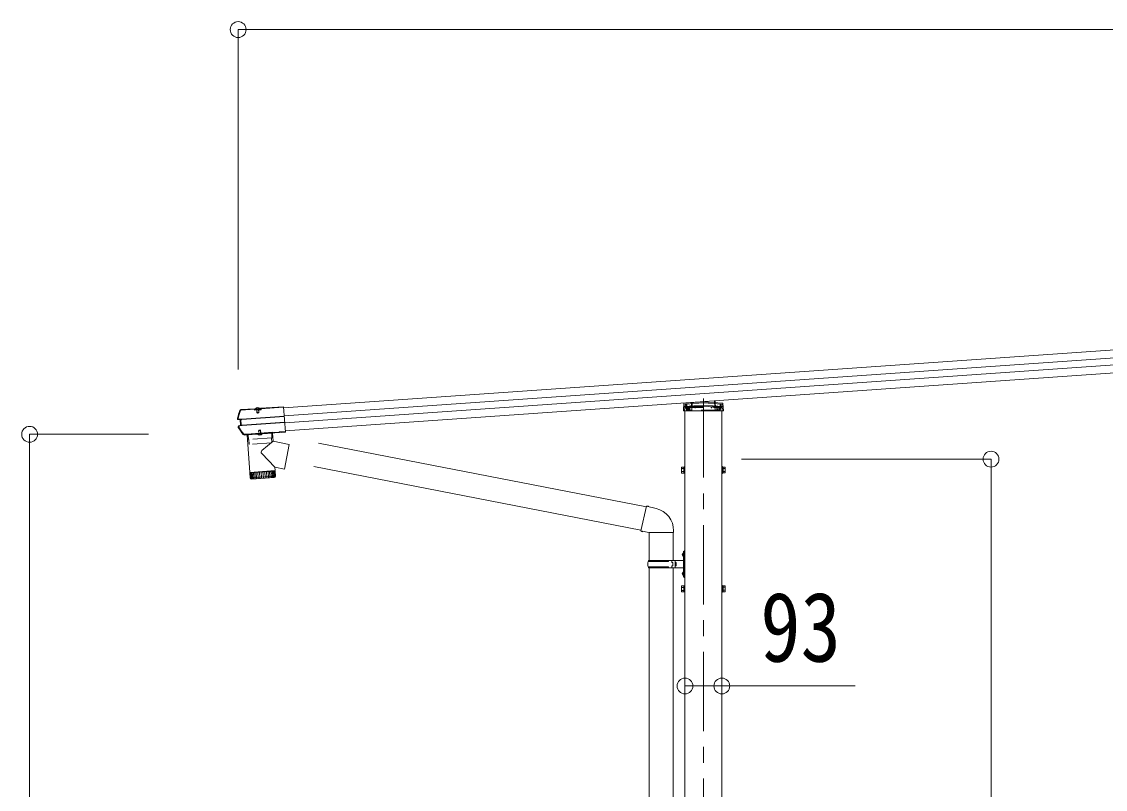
# Model space of a CAD drawing. Units: millimetres at full size, sheet at 1:40; details may follow other scales. Extents: x -11243 to 11243, y -7760 to 7760.
# Drawn here: x 929 to 3664, y -2823 to -884 of the extents above; entities that cross this region are included whole.
import ezdxf
from ezdxf.enums import TextEntityAlignment as Align

# ---------------------------------------------------------------- set-up
doc = ezdxf.new("R2010")
doc.units = ezdxf.units.MM
doc.header["$LTSCALE"] = 40
doc.header["$PDMODE"] = 32
doc.header["$PDSIZE"] = 40
doc.linetypes.add('CHAIN1', pattern=[8, 5, -1, 1, -1])
doc.linetypes.add('DASHED1', pattern=[1.8, 1.2, -0.6])
for name, color, linetype, lineweight in [('0-1_本体', 5, 'CHAIN1', 9), ('0-3_ELV2', 4, 'Continuous', 9), ('0-6_OTH_LINE', 6, 'Continuous', 9), ('0-9_OUTLINE', 7, 'Continuous', 9)]:
    doc.layers.add(name, color=color, linetype=linetype, lineweight=lineweight)
doc.styles.add('ＭＳ ゴシック', font='')
doc.styles.get('ＭＳ ゴシック').set_extended_font_data('MS Gothic')

msp = doc.modelspace()

# ---------------------------------------------------------------- linework, layer by layer
at = {"layer": '0-1_本体'}
msp.add_line((2649.74, -1835.74), (2649.74, -4235.03), dxfattribs=at)
at = {"layer": '0-3_ELV2'}
for p, q in [((6801.43, -1495.28), (1590.35, -1859.67)), ((6802.85, -1515.59), (1591.77, -1879.98)), ((6804.06, -1532.83), (1592.97, -1897.22)), ((6805.48, -1553.14), (1594.39, -1917.53)), ((1531.96, -1860.56), (1590.12, -1856.49)), ((1532.07, -1862.06), (1590.23, -1857.99)), ((1590.12, -1856.49), (1594.63, -1920.93)), ((2600.8, -1856.39), (2649.74, -1852.96)), ((2601.33, -1847.88), (2649.74, -1844.49)), ((2649.74, -1844.49), (2698.16, -1847.88)), ((2649.74, -1844.49), (2649.74, -1845.44)), ((2649.74, -1852.96), (2698.68, -1856.39)), ((2649.74, -1852.96), (2649.74, -1853.91)), ((2679.56, -1841.96), (2679.84, -1846.6)), ((2699.09, -1848.82), (2700.19, -1866.89)), ((1481.99, -1864.06), (1481.8, -1864.2)), ((1481.8, -1864.2), (1481.9, -1865.67)), ((1481.9, -1865.67), (1482.02, -1865.59)), ((1482.22, -1864.03), (1481.99, -1864.06)), ((1482.09, -1865.55), (1481.99, -1864.06)), ((1482.02, -1865.59), (1482.09, -1865.55)), ((1482.09, -1865.55), (1517.7, -1863.06)), ((1482.22, -1864.03), (1517.6, -1861.56)), ((1591.8, -1880.44), (1484.67, -1887.94)), ((1484.76, -1889.17), (1591.88, -1881.68)), ((1516.42, -1863.27), (1516.55, -1865.23)), ((1533.51, -1864.05), (1516.55, -1865.23)), ((1517.7, -1863.06), (1517.6, -1861.56)), ((1517.85, -1862.36), (1517.6, -1861.56)), ((1517.77, -1863.65), (1517.74, -1863.18)), ((1532.08, -1862.65), (1517.77, -1863.65)), ((1531.83, -1861.51), (1517.87, -1862.49)), ((1517.87, -1862.49), (1517.95, -1863.63)), ((1519, -1862.41), (1518.98, -1862.21)), ((1530.26, -1862.17), (1519.58, -1862.92)), ((1521.94, -1863.35), (1522.04, -1864.85)), ((1522.52, -1864.11), (1522.66, -1863.6)), ((1522.52, -1864.11), (1527.51, -1863.76)), ((1522.52, -1864.11), (1523.01, -1871)), ((1522.96, -1864.08), (1522.86, -1863.59)), ((1522.96, -1864.08), (1523.5, -1871.88)), ((1523.01, -1871), (1527.99, -1870.65)), ((1527.08, -1863.79), (1527.11, -1863.29)), ((1527.08, -1863.79), (1527.63, -1871.6)), ((1527.51, -1863.76), (1527.31, -1863.28)), ((1527.31, -1872.4), (1527.99, -1870.65)), ((1527.51, -1863.76), (1527.99, -1870.65)), ((1528.03, -1864.43), (1527.92, -1862.94)), ((1529.57, -1863.12), (1529.51, -1862.22)), ((1530.77, -1861.59), (1530.76, -1861.39)), ((1531.96, -1860.56), (1531.83, -1861.38)), ((1531.83, -1861.51), (1531.91, -1862.66)), ((1532.07, -1862.06), (1531.96, -1860.56)), ((1532.05, -1862.18), (1532.07, -1862.06)), ((1533.37, -1862.09), (1532.05, -1862.18)), ((1532.05, -1862.18), (1532.08, -1862.65)), ((1533.37, -1862.09), (1533.51, -1864.05)), ((2603.24, -4739.17), (2603.24, -1866.89)), ((2696.24, -4739.17), (2696.24, -1866.89)), ((1480.86, -1889.44), (1476.11, -1888.87)), ((1482.27, -1888.1), (1476.29, -1887.38)), ((1477.62, -1906), (1483.41, -1904.43)), ((1481.78, -1889.38), (1480.86, -1889.44)), ((1482.75, -1903.24), (1481.82, -1903.31)), ((1483.18, -1888.04), (1482.27, -1888.1)), ((1483.41, -1904.43), (1482.27, -1888.1)), ((1482.49, -1889.44), (1483.02, -1889.4)), ((1484.32, -1904.37), (1483.41, -1904.43)), ((1483.96, -1903.05), (1483.43, -1903.08)), ((1483.79, -1888.05), (1483.56, -1888.07)), ((1484.67, -1904.29), (1484.9, -1904.27)), ((1485.73, -1903.04), (1592.85, -1895.54)), ((1485.82, -1904.27), (1592.94, -1896.78)), ((1490.85, -1926.68), (1491.58, -1926.63)), ((1491.23, -1928.16), (1491.68, -1928.13)), ((1491.58, -1926.63), (1491.68, -1928.13)), ((1497.84, -1927.33), (1491.85, -1927.75)), ((1497.73, -1925.83), (1497.84, -1927.33)), ((1497.84, -1926.79), (1497.84, -1926.79)), ((1498.06, -1927.68), (1497.84, -1927.33)), ((1497.96, -1926.19), (1579.36, -1920.49)), ((1497.96, -1926.19), (1498.06, -1927.68)), ((1498.06, -1927.68), (1579.47, -1921.99)), ((1498.4, -1927.65), (1562.24, -1923.19)), ((1524.45, -1926.08), (1524.43, -1925.83)), ((1536.22, -1925.26), (1524.45, -1926.08)), ((1527.93, -1915.56), (1527.25, -1917.32)), ((1532.24, -1916.97), (1527.25, -1917.32)), ((1527.58, -1922.12), (1527.25, -1917.32)), ((1528.01, -1921.99), (1527.62, -1916.37)), ((1531.32, -1915.33), (1527.93, -1915.56)), ((1532.24, -1916.97), (1531.32, -1915.33)), ((1532.13, -1921.7), (1531.74, -1916.08)), ((1532.57, -1921.77), (1532.24, -1916.97)), ((1536.22, -1925.26), (1536.21, -1925.01)), ((1579.36, -1920.49), (1579.47, -1921.99)), ((1579.64, -1921.61), (1579.47, -1921.99)), ((1579.54, -1920.11), (1579.64, -1921.61)), ((1585.63, -1921.19), (1579.64, -1921.61)), ((1585.52, -1919.69), (1585.63, -1921.19)), ((1585.85, -1921.55), (1585.63, -1921.19)), ((1585.75, -1920.05), (1594.52, -1919.43)), ((1585.75, -1920.05), (1585.85, -1921.55)), ((1585.85, -1921.55), (1594.63, -1920.93)), ((1587.04, -1919.96), (1587.15, -1921.46)), ((1587.12, -1921.06), (1594.6, -1920.54)), ((2594.54, -2010.17), (2595.12, -2009.16)), ((2594.54, -2010.17), (2594.54, -2023.17)), ((2594.54, -2023.17), (2595.12, -2024.17)), ((2600.04, -2009.16), (2595.12, -2009.16)), ((2600.04, -2012.91), (2595.12, -2012.91)), ((2600.04, -2020.42), (2595.12, -2020.42)), ((2600.03, -2016.97), (2601.64, -2016.97)), ((2600.04, -2008.96), (2600.04, -2023.97)), ((2601.64, -2009.42), (2600.04, -2009.42)), ((2600.04, -2015.97), (2601.64, -2015.97)), ((2600.04, -2023.52), (2601.64, -2023.52)), ((2697.84, -2009.42), (2699.44, -2009.42)), ((2699.44, -2015.97), (2697.84, -2015.97)), ((2699.45, -2016.97), (2697.84, -2016.97)), ((2699.44, -2023.52), (2697.84, -2023.52)), ((2699.44, -2008.96), (2699.44, -2023.97)), ((2699.44, -2008.96), (2704.36, -2008.96)), ((2699.44, -2012.71), (2704.36, -2012.71)), ((2699.44, -2020.22), (2704.36, -2020.22)), ((2704.94, -2009.97), (2704.36, -2008.96)), ((2704.94, -2022.97), (2704.36, -2023.97)), ((2704.94, -2009.97), (2704.94, -2022.97)), ((2600.04, -2024.17), (2595.12, -2024.17)), ((2699.44, -2023.97), (2704.36, -2023.97)), ((2594.54, -2310.17), (2595.12, -2309.16)), ((2594.54, -2310.17), (2594.54, -2323.17)), ((2594.54, -2323.17), (2595.12, -2324.17)), ((2600.04, -2309.16), (2595.12, -2309.16)), ((2600.04, -2312.91), (2595.12, -2312.91)), ((2600.04, -2320.42), (2595.12, -2320.42)), ((2600.04, -2324.17), (2595.12, -2324.17)), ((2600.03, -2316.97), (2601.64, -2316.97)), ((2600.04, -2308.96), (2600.04, -2323.97)), ((2601.64, -2309.42), (2600.04, -2309.42)), ((2600.04, -2315.97), (2601.64, -2315.97)), ((2600.04, -2323.52), (2601.64, -2323.52)), ((2697.84, -2309.42), (2699.44, -2309.42)), ((2699.44, -2315.97), (2697.84, -2315.97)), ((2699.45, -2316.97), (2697.84, -2316.97)), ((2699.44, -2323.52), (2697.84, -2323.52)), ((2699.44, -2308.96), (2699.44, -2323.97)), ((2699.44, -2308.96), (2704.36, -2308.96)), ((2699.44, -2312.71), (2704.36, -2312.71)), ((2699.44, -2320.22), (2704.36, -2320.22)), ((2699.44, -2323.97), (2704.36, -2323.97)), ((2704.94, -2309.97), (2704.36, -2308.96)), ((2704.94, -2322.97), (2704.36, -2323.97)), ((2704.94, -2309.97), (2704.94, -2322.97))]:
    msp.add_line(p, q, dxfattribs=at)
at = {"layer": '0-3_ELV2', "linetype": 'DASHED1'}
for p, q in [((1522.32, -1859.39), (1523.72, -1861.76)), ((1527.06, -1859.06), (1526, -1861.6)), ((2600.87, -1856.39), (2698.61, -1856.39)), ((2603.35, -1849.74), (2602.3, -1866.89)), ((2602.77, -1859.19), (2607.74, -1859.19)), ((2602.82, -1858.39), (2696.67, -1858.39)), ((2649.74, -1854.97), (2602.83, -1858.25)), ((2649.74, -1846.5), (2603.35, -1849.74)), ((2606.54, -1849.52), (2606.54, -1863.16)), ((2607.74, -1849.44), (2607.74, -1864.89)), ((2609.24, -1857.8), (2609.24, -1864.89)), ((2612.34, -1858.39), (2612.34, -1864.89)), ((2612.47, -1858.39), (2612.47, -1864.89)), ((2612.74, -1857.56), (2612.74, -1864.89)), ((2615.74, -1857.35), (2615.74, -1864.89)), ((2618.98, -1857.33), (2619.67, -1846.15)), ((2621.68, -1846.01), (2620.4, -1866.89)), ((2623.74, -1856.39), (2623.74, -1858.39)), ((2628.24, -1859.19), (2628.24, -1856.47)), ((2629.74, -1859.19), (2628.24, -1859.19)), ((2629.74, -1856.37), (2629.74, -1859.19)), ((2696.14, -1849.74), (2649.74, -1846.5)), ((2696.66, -1858.25), (2649.74, -1854.97)), ((2669.74, -1859.19), (2669.74, -1856.37)), ((2669.74, -1859.19), (2671.24, -1859.19)), ((2671.24, -1856.47), (2671.24, -1859.19)), ((2675.74, -1858.39), (2675.74, -1856.39)), ((2677.56, -1842.1), (2679.08, -1866.89)), ((2679.84, -1846.6), (2680.5, -1857.33)), ((2683.74, -1857.35), (2683.74, -1864.89)), ((2686.74, -1857.56), (2686.74, -1864.89)), ((2687.01, -1858.39), (2687.01, -1864.89)), ((2687.14, -1858.39), (2687.14, -1864.89)), ((2690.24, -1857.8), (2690.24, -1864.89)), ((2691.74, -1849.44), (2691.74, -1864.89)), ((2691.74, -1859.19), (2696.71, -1859.19)), ((2692.94, -1849.52), (2692.94, -1863.16)), ((2697.19, -1866.89), (2696.14, -1849.74)), ((1520.2, -1862.3), (1520.13, -1862.55)), ((1520.26, -1861.77), (1529.43, -1861.12)), ((1520.33, -1862.86), (1520.26, -1861.77)), ((1522.66, -1863.6), (1522.76, -1863.21)), ((1522.76, -1863.21), (1522.68, -1862.1)), ((1522.84, -1863.59), (1522.7, -1861.6)), ((1522.86, -1863.59), (1522.75, -1863)), ((1524.9, -1862.29), (1523.72, -1861.76)), ((1524.9, -1862.29), (1526, -1861.6)), ((1527.13, -1863.29), (1526.99, -1861.3)), ((1527.15, -1862.9), (1527.07, -1861.79)), ((1527.11, -1863.29), (1527.14, -1862.69)), ((1527.31, -1863.28), (1527.15, -1862.9)), ((1529.51, -1862.22), (1529.43, -1861.12)), ((1529.56, -1861.64), (1529.67, -1861.88)), ((2606.54, -1863.16), (2607.54, -1864.89)), ((2691.94, -1864.89), (2607.54, -1864.89)), ((2612.74, -1863.16), (2615.74, -1863.16)), ((2683.74, -1863.16), (2686.74, -1863.16)), ((2691.94, -1864.89), (2692.94, -1863.16)), ((1528.01, -1928.17), (1529.17, -1925.37)), ((1530.27, -1924.68), (1529.17, -1925.37)), ((1530.27, -1924.68), (1531.45, -1925.21)), ((1532.99, -1927.82), (1531.45, -1925.21))]:
    msp.add_line(p, q, dxfattribs=at)
at = {"layer": '0-3_ELV2'}
for points in [[(2700.19, -1866.89), (2599.29, -1866.89), (2600.4, -1848.82)], [(1475.19, -1885.74), (1478.01, -1876.08), (1481.02, -1866.47)], [(1517.7, -1863.06), (1517.74, -1863.18), (1516.42, -1863.27)], [(1529.57, -1863.12), (1520.4, -1863.76), (1520.33, -1862.86)], [(1523.01, -1871), (1523.92, -1872.64), (1527.31, -1872.4)], [(1489.81, -1926.2), (1483.25, -1917.17), (1476.89, -1907.99)], [(1477.23, -1904.55), (1481.82, -1903.31), (1480.86, -1889.44)], [(1497.96, -1926.19), (1497.73, -1925.83), (1491.75, -1926.25), (1491.58, -1926.63)], [(1491.75, -1926.25), (1491.85, -1927.75), (1491.68, -1928.13)], [(1562.67, -1922.16), (1562.6, -1921.16), (1497.76, -1925.69), (1497.83, -1926.69)], [(1585.75, -1920.05), (1585.52, -1919.69), (1579.54, -1920.11), (1579.36, -1920.49)], [(2603.24, -2007.97), (2601.64, -2007.97), (2601.64, -2024.97), (2603.24, -2024.97)], [(2696.24, -2007.97), (2697.84, -2007.97), (2697.84, -2024.97), (2696.24, -2024.97)], [(2603.24, -2307.97), (2601.64, -2307.97), (2601.64, -2324.97), (2603.24, -2324.97)], [(2696.24, -2307.97), (2697.84, -2307.97), (2697.84, -2324.97), (2696.24, -2324.97)]]:
    msp.add_lwpolyline(points, dxfattribs=at)
for centre, radius, start, end in [((1525.2, -1866.53), 7.7, 45.56083, 142.43917), ((2600.87, -1857.38), 1, 94, 176.5), ((2601.39, -1848.88), 1, 94, 176.5), ((2698.09, -1848.88), 1, 3.5, 86), ((2698.61, -1857.38), 1, 3.5, 86), ((1476.44, -1886.09), 2.8, 164.31277, 263.16971), ((1957.04, -2021.07), 502, 162.04537, 164.31277), ((1476.44, -1886.09), 1.3, 164.24366, 263.03582), ((1482.53, -1867.3), 3.19, 103.22631, 162.05142), ((1482.16, -1866.84), 1.2, 102.71221, 162.01357), ((1519.53, -1862.17), 0.55, 142.43917, 184), ((1519.54, -1862.37), 0.545, 184, 274), ((1530.22, -1861.62), 0.545, 274, 4), ((1530.21, -1861.43), 0.55, 4, 45.56083), ((1477.96, -1907.26), 2.8, 105.16971, 214.06629), ((1891.49, -1627.63), 502, 214.06629, 216.59248), ((1477.97, -1907.26), 1.3, 105.30295, 214.13631), ((1491, -1924.98), 3.19, 216.58984, 274.01289), ((1490.77, -1925.49), 1.2, 216.62025, 274.01295), ((1498.83, -1926.62), 1, 184, 274), ((1529.99, -1920.73), 7.7, 223.98312, 324.01688), ((1561.67, -1922.23), 1, 274, 4), ((2597.86, -2011.04), 3.32, 145.61575, 214.38425), ((2606.96, -2016.67), 12.42, 162.41205, 197.58795), ((2597.86, -2022.3), 3.32, 145.61575, 214.38425), ((2701.62, -2010.84), 3.32, 325.61575, 34.38425), ((2692.52, -2016.47), 12.42, 342.41205, 17.58795), ((2701.62, -2022.1), 3.32, 325.61575, 34.38425), ((2597.86, -2311.04), 3.32, 145.61575, 214.38425), ((2606.96, -2316.67), 12.42, 162.41205, 197.58795), ((2597.86, -2322.3), 3.32, 145.61575, 214.38425), ((2701.62, -2310.84), 3.32, 325.61575, 34.38425), ((2692.52, -2316.47), 12.42, 342.41205, 17.58795), ((2701.62, -2322.1), 3.32, 325.61575, 34.38425)]:
    msp.add_arc(centre, radius, start, end, dxfattribs=at)
at = {"layer": '0-3_ELV2', "linetype": 'DASHED1'}
for centre, radius, start, end in [((2600.87, -1857.39), 1, 90, 176.5), ((2698.61, -1857.39), 1, 3.5, 90), ((1519.65, -1862.41), 0.5, 274, 344), ((1520.97, -1862.52), 0.8, 94, 164), ((1522.19, -1862.13), 0.5, 4, 94), ((1527.57, -1861.76), 0.5, 94, 184), ((1528.83, -1861.97), 0.8, 24, 94), ((1530.12, -1861.68), 0.5, 204, 274)]:
    msp.add_arc(centre, radius, start, end, dxfattribs=at)
at = {"layer": '0-3_ELV2'}
for centre, major_axis, ratio, start_param, end_param in [((1518.07, -1865.54), (-0.22, 3.19), 0.014286, 5.9883828, 6.2220988), ((1532.06, -1864.57), (-0.22, 3.19), 0.014286, 0.0610865, 0.2948025), ((1484.8, -1889.74), (3.03, -0.36), 0.014525, 2.4375911, 3.0658321), ((1485.69, -1902.44), (2.95, 0.8), 0.014957, 3.2171785, 3.8372566), ((1484.8, -1889.75), (2.99, 0.21), 0.19438, 1.5707963, 2.1939282), ((1484.69, -1888.22), (1.52, -0.18), 0.014525, 2.4126357, 3.0658321), ((1484.69, -1888.23), (1.5, 0.1), 0.19438, 1.5707963, 2.2034964), ((1485.69, -1902.45), (2.99, 0.21), 0.19438, 4.0848352, 4.712389), ((1485.79, -1903.97), (1.48, 0.4), 0.014957, 3.2171785, 3.8435615), ((1485.8, -1903.98), (1.5, 0.1), 0.19438, 4.0561004, 4.712389)]:
    msp.add_ellipse(centre, major_axis=major_axis, ratio=ratio, start_param=start_param, end_param=end_param, dxfattribs=at)
at = {"layer": '0-6_OTH_LINE'}
for p, q in [((1475.64, -904.08), (1475.64, -1762.98)), ((6885.64, -904.08), (1475.64, -904.08)), ((949.11, -4189.17), (949.11, -1926.17)), ((949.11, -1926.17), (1249.11, -1926.17)), ((3375.74, -1989.17), (2746.24, -1989.17)), ((3375.74, -4189.17), (3375.74, -1989.17)), ((2603.24, -2561.86), (2696.24, -2561.86)), ((2696.24, -2561.86), (3032.39, -2561.86))]:
    msp.add_line(p, q, dxfattribs=at)
for p in [(1475.64, -904.08), (949.11, -1926.17), (3375.74, -1989.17), (2603.24, -2561.86), (2696.24, -2561.86)]:
    msp.add_point(p, dxfattribs=at)
at = {"layer": '0-9_OUTLINE'}
for p, q in [((1498.33, -1927.66), (1504.96, -2022.43)), ((1562.18, -1923.19), (1563.63, -1944)), ((1563.63, -1944), (1535.33, -1967.46)), ((1604.39, -1951.92), (1563.63, -1944)), ((1604.39, -1951.92), (1592.33, -2013.96)), ((2505.82, -2109.49), (1678.13, -1948.6)), ((1568.2, -2009.27), (1534.92, -1974.78)), ((1504.96, -2022.43), (1568.8, -2017.96)), ((1568.87, -2018.96), (1505.03, -2023.42)), ((1505.03, -2023.42), (1506.17, -2036.43)), ((1506.75, -2037.95), (1505.73, -2023.38)), ((1506.95, -2023.29), (1508, -2038.25)), ((1509.81, -2038.13), (1508.77, -2023.16)), ((1509.45, -2022.11), (1509.54, -2023.11)), ((1511.13, -2023), (1512.17, -2037.96)), ((1515.03, -2037.76), (1513.99, -2022.8)), ((1518.34, -2037.53), (1517.3, -2022.57)), ((1520.99, -2022.31), (1522.04, -2037.27)), ((1524.99, -2022.03), (1526.04, -2036.99)), ((1529.23, -2021.73), (1530.27, -2036.7)), ((1533.61, -2021.42), (1534.66, -2036.39)), ((1538.07, -2021.11), (1539.11, -2036.08)), ((1542.49, -2020.8), (1543.54, -2035.77)), ((1546.82, -2020.5), (1547.86, -2035.47)), ((1550.94, -2020.21), (1551.99, -2035.18)), ((1554.8, -2019.94), (1555.85, -2034.91)), ((1558.31, -2019.7), (1559.36, -2034.66)), ((1561.4, -2019.48), (1562.45, -2034.45)), ((1564.02, -2019.3), (1565.07, -2034.26)), ((1564.31, -2018.28), (1564.37, -2019.27)), ((1566.11, -2019.15), (1567.16, -2034.12)), ((1567.64, -2019.05), (1568.68, -2034.01)), ((1568.2, -2009.27), (1568.8, -2017.96)), ((1568.2, -2009.27), (1592.33, -2013.96)), ((1569.56, -2032), (1568.87, -2018.96)), ((2492.22, -2167.96), (1666.68, -2007.5)), ((1506.16, -2036.38), (1569.55, -2031.94)), ((1566.77, -2035.15), (1509.37, -2039.16)), ((2506.18, -2107.93), (2491.82, -2169.68)), ((2506.18, -2107.93), (2530.49, -2113.73)), ((2491.82, -2169.68), (2511.9, -2174.22)), ((2491.82, -2169.68), (2495.82, -2172.35)), ((2496.69, -2170.78), (2495.82, -2172.35)), ((2511.9, -2174.22), (2574.63, -2174.22)), ((2513.26, -2174.22), (2513.26, -2245.22)), ((2573.26, -2174.22), (2573.26, -2245.22)), ((2574.63, -2170.06), (2574.63, -2174.22)), ((2596.94, -2228.07), (2598.98, -2229.07)), ((2598.21, -2226.07), (2598.84, -2226.07)), ((2598.21, -2226.07), (2598.21, -2234.37)), ((2598.21, -2234.37), (2598.84, -2234.37)), ((2598.84, -2226.07), (2599.24, -2226.47)), ((2598.98, -2229.07), (2599.6, -2230.22)), ((2599.24, -2222.22), (2602.24, -2220.72)), ((2599.24, -2222.22), (2599.24, -2286.22)), ((2602.24, -2220.72), (2602.24, -2287.72)), ((2602.24, -2220.72), (2603.24, -2220.72)), ((2510.27, -2247.22), (2560.6, -2247.22)), ((2510.27, -2261.22), (2560.6, -2261.22)), ((2511.27, -2245.22), (2597.27, -2245.22)), ((2511.27, -2245.22), (2511.27, -2247.22)), ((2511.27, -2263.22), (2511.27, -2261.22)), ((2511.27, -2263.22), (2597.27, -2263.22)), ((2513.25, -2263.22), (2513.25, -3105.19)), ((2570.27, -2245.22), (2570.27, -2249.72)), ((2570.27, -2249.72), (2572.27, -2249.72)), ((2570.27, -2263.22), (2570.27, -2258.72)), ((2570.27, -2258.72), (2572.27, -2258.72)), ((2572.27, -2249.72), (2572.27, -2258.72)), ((2573.25, -2263.22), (2573.25, -3105.19)), ((2578.24, -2245.22), (2578.24, -2263.22)), ((2578.24, -2249.72), (2581.24, -2249.72)), ((2578.24, -2258.72), (2581.24, -2258.72)), ((2581.24, -2249.72), (2581.24, -2258.72)), ((2596.94, -2276.07), (2598.98, -2277.07)), ((2598.21, -2274.07), (2598.84, -2274.07)), ((2598.21, -2274.07), (2598.21, -2282.37)), ((2598.21, -2282.37), (2598.84, -2282.37)), ((2598.84, -2274.07), (2598.84, -2282.37)), ((2598.84, -2274.07), (2599.24, -2274.47)), ((2598.84, -2282.37), (2599.24, -2281.97)), ((2598.98, -2277.07), (2599.6, -2278.22)), ((2599.24, -2286.22), (2602.24, -2287.72)), ((2602.24, -2287.72), (2603.24, -2287.72))]:
    msp.add_line(p, q, dxfattribs=at)
at = {"layer": '0-9_OUTLINE', "linetype": 'DASHED1'}
for p, q in [((1500.54, -1927.5), (1501.68, -1938.97)), ((1560.1, -1935.37), (1502.21, -1939.42)), ((1503.69, -1950.86), (1502.41, -1939.4)), ((1560.1, -1946.92), (1559.77, -1935.39)), ((1560.1, -1923.34), (1560.57, -1934.85)), ((1559.63, -1947.43), (1504.23, -1951.3))]:
    msp.add_line(p, q, dxfattribs=at)
at = {"layer": '0-9_OUTLINE'}
for points in [[(2506.18, -2107.93), (2510.9, -2107.48), (2511.04, -2109.09)], [(2596.94, -2232.37), (2598.98, -2231.37), (2599.6, -2230.22)], [(2598.84, -2226.07), (2598.84, -2234.37), (2599.24, -2233.97)], [(2596.94, -2280.37), (2598.98, -2279.37), (2599.6, -2278.22)]]:
    msp.add_lwpolyline(points, dxfattribs=at)
at = {"layer": '0-9_OUTLINE', "linetype": 'DASHED1'}
for centre, start, end in [((1502.18, -1938.92), 185.67065, 274), ((1560.07, -1934.87), 274, 2.32935), ((1504.19, -1950.81), 186.38594, 274), ((1559.6, -1946.93), 274, 1.61406)]:
    msp.add_arc(centre, 0.5, start, end, dxfattribs=at)
at = {"layer": '0-9_OUTLINE'}
for centre, radius, start, end in [((1538.52, -1971.31), 5, 129.65551, 223.97399), ((1509.16, -2036.17), 3, 185, 274.04832), ((1566.56, -2032.15), 3, 274, 3), ((2516.63, -2170.06), 58, 0, 76.56538), ((2602.54, -2230.22), 6, 136.21765, 223.78235), ((2559.02, -2254.22), 49.25, 171.82876, 180.00002), ((2559.02, -2254.22), 49.25, 180.00002, 188.17127), ((2560.6, -2245.22), 2, 270, 359.99998), ((2560.6, -2263.22), 2, 0.00005, 90.00004), ((2597.24, -2243.22), 2, 270, 359.99998), ((2597.24, -2265.22), 2, 0.00005, 90.00004), ((2602.54, -2278.22), 6, 136.21765, 223.78235)]:
    msp.add_arc(centre, radius, start, end, dxfattribs=at)

# ---------------------------------------------------------------- texts
at = {"layer": '0-6_OTH_LINE', "color": 7, "style": 'ＭＳ ゴシック', "width": 0.85}
msp.add_text('93', height=176, dxfattribs=at).set_placement((2793.26, -2553.39), align=Align.BOTTOM_LEFT)

doc.saveas('drawing.dxf')
